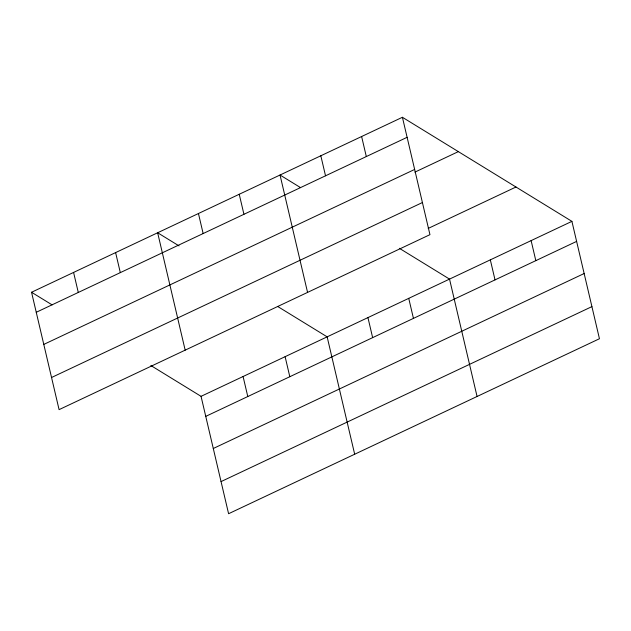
<?xml version="1.0" encoding="UTF-8"?>
<svg xmlns="http://www.w3.org/2000/svg" width="631" height="631" viewBox="0 0 631 631"><rect width="100%" height="100%" fill="white"/><g stroke="black" fill="none" stroke-linecap="round" stroke-linejoin="round"><path stroke-width="0.95" d="M402.412 117.279L429.948 234.661L59.085 409.637L31.55 292.256L402.412 117.279L571.915 221.363L599.45 338.744L228.588 513.721L201.052 396.339L150.872 365.523M36.251 312.29L407.113 137.313M43.784 344.416L414.654 169.439M414.898 172.129L458.351 151.621M51.545 377.512L422.415 202.535M428.181 228.438L515.984 187.013M201.052 396.339L571.915 221.363M205.753 416.373L576.616 241.397M213.286 448.499L584.148 273.523M221.047 481.595L591.917 306.619M300.593 187.644L280.03 175.016L307.565 292.405M399.352 248.291L449.532 279.107L477.068 396.489M179.03 245.893L157.647 232.76L185.175 350.15M277.79 306.54L327.142 336.844L354.677 454.233M31.55 292.256L52.113 304.883M531.121 240.608L535.822 260.642M490.326 259.854L495.027 279.888M408.738 298.353L413.439 318.387M361.618 136.525L366.319 156.559M367.944 317.598L372.637 337.632M320.824 155.77L325.525 175.804M285.117 356.681L289.81 376.715M239.236 194.261L243.937 214.303M243.085 376.51L247.786 396.544M198.442 213.515L203.143 233.549M115.615 252.589L120.316 272.624M73.582 272.418L78.283 292.453"/></g></svg>
